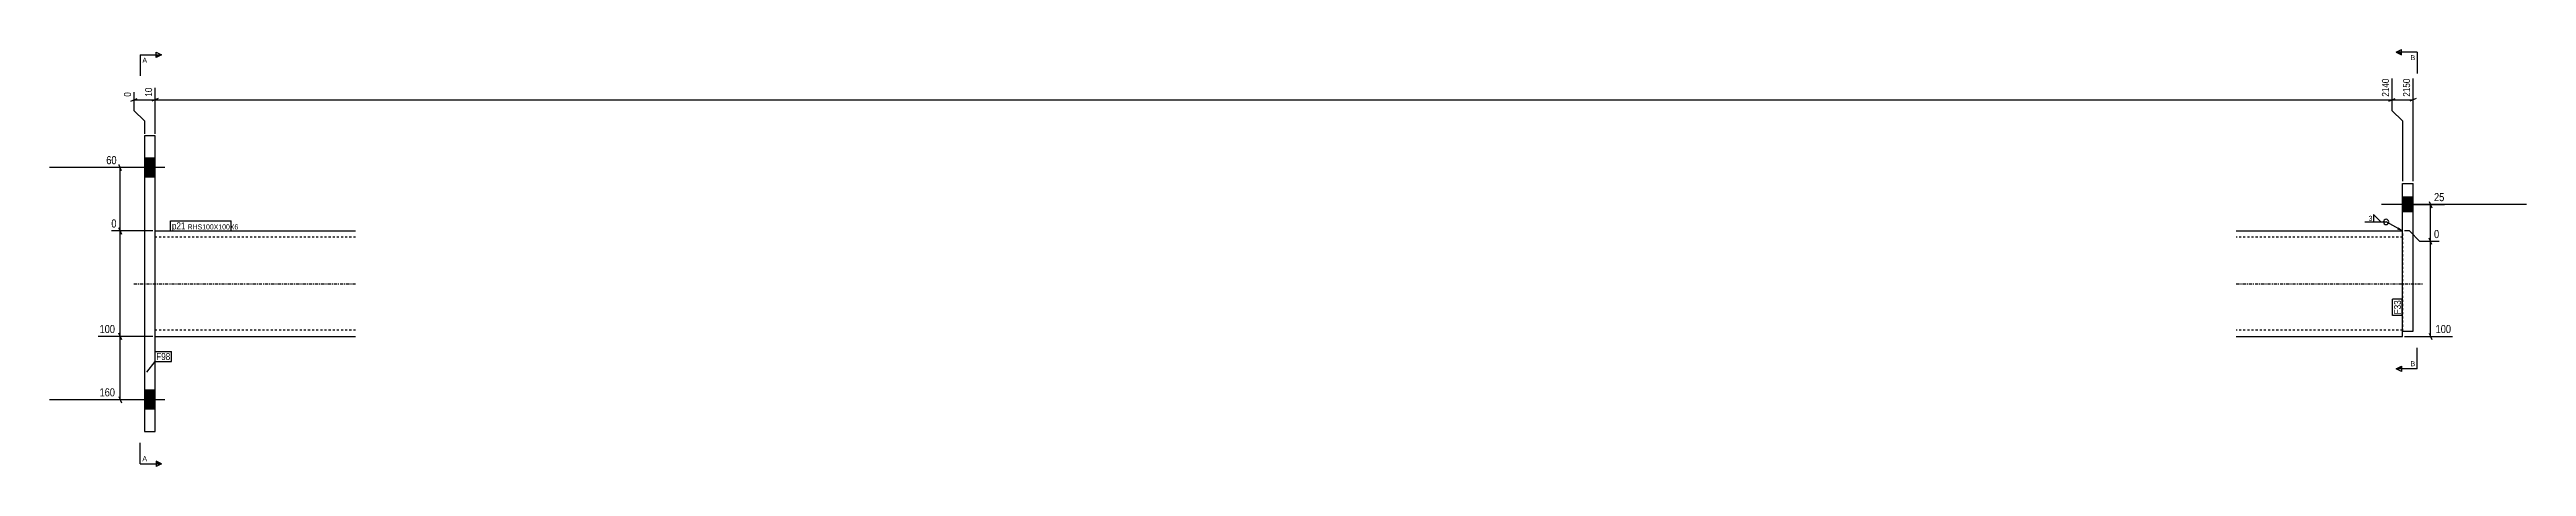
# Model space of a CAD drawing. Header units: millimetres. Extents: x 14 to 27735, y 5 to 844.
# Drawn here: x 25388 to 27735, y 5 to 400 of the extents above; entities that cross this region are included whole.
import ezdxf

# ---------------------------------------------------------------- set-up
doc = ezdxf.new("R2010")
doc.units = ezdxf.units.MM
doc.linetypes.add('DXK_LINE_DOT2', pattern=[3.9198, 1.9599, -1.9599])
doc.linetypes.add('DXK_LINE_DOT3', pattern=[5.9187, 2.979, -0.9799, 0.9799, -0.9799])
for name, color, linetype in [('MÅLSÆTNING', 7, 'Continuous'), ('STÅL', 7, 'Continuous'), ('TEKST', 7, 'Continuous')]:
    doc.layers.add(name, color=color, linetype=linetype)
doc.styles.add('Arial', font='ARIAL.TTF', dxfattribs={"height": 0.2})
doc.styles.add('Arial Narrow', font='ARIALN.TTF', dxfattribs={"height": 0.2})

msp = doc.modelspace()

# ---------------------------------------------------------------- hatches: boundary and pattern name
at = {"layer": 'STÅL', "linetype": 'Continuous'}
for points in [[(25487.7, 279), (25487.7, 297), (25477.7, 297), (25477.7, 279)], [(27617.7, 260), (27617.7, 246), (27627.7, 246), (27627.7, 260)], [(27617.7, 260), (27617.7, 246), (27627.7, 246), (27627.7, 260)], [(25487.7, 59), (25487.7, 77), (25477.7, 77), (25477.7, 59)]]:
    msp.add_hatch(color=96, dxfattribs=at).paths.add_polyline_path(points)
at = {"layer": 'TEKST', "linetype": 'Continuous'}
msp.add_hatch(color=3, dxfattribs=at).paths.add_polyline_path([(27613.9, 231.5), (27617.7, 228), (27612.7, 229.3)])

# ---------------------------------------------------------------- linework, layer by layer
at = {"layer": 'MÅLSÆTNING', "color": 7, "linetype": 'Continuous'}
for p, q in [((25464.7, 351), (25470.7, 353.4)), ((25467.7, 359.5), (25467.7, 342.2)), ((25467.7, 352.2), (25487.7, 352.2)), ((25490.7, 353.4), (25484.7, 351)), ((25490.7, 353.4), (25484.7, 351)), ((25487.7, 320), (25487.7, 363.7)), ((25487.7, 320), (25487.7, 363.7)), ((27604.7, 351), (27610.7, 353.4)), ((27607.7, 372.3), (27607.7, 342.2)), ((27607.7, 352.2), (27627.7, 352.2)), ((27630.7, 353.4), (27624.7, 351)), ((27627.7, 275), (27627.7, 372.3)), ((25467.7, 342.2), (25477.7, 332.2)), ((25477.7, 332.2), (25477.7, 320)), ((27607.7, 342.2), (27617.7, 332.2)), ((27617.7, 332.2), (27617.7, 275)), ((27617.7, 332.2), (27617.7, 275)), ((25485.7, 288), (25441.5, 288)), ((25455.8, 285), (25453.4, 291)), ((27619.7, 253), (27657.4, 253)), ((27643, 256), (27645.4, 250)), ((27644.2, 218), (27644.2, 253)), ((25485.7, 228), (25446.3, 228)), ((25455.8, 225), (25453.4, 231)), ((25454.6, 128), (25454.6, 228)), ((27624.2, 228), (27619.7, 228)), ((27624.2, 228), (27619.7, 228)), ((27634.2, 218), (27624.2, 228)), ((27634.2, 218), (27624.2, 228)), ((27652.5, 218), (27634.2, 218)), ((27652.5, 218), (27634.2, 218)), ((27645.4, 215), (27643, 221)), ((27645.4, 215), (27643, 221)), ((27644.2, 128), (27644.2, 218)), ((25485.7, 128), (25433.7, 128)), ((25485.7, 128), (25433.7, 128)), ((25453.4, 131), (25455.8, 125)), ((25455.8, 125), (25453.4, 131)), ((25454.6, 68), (25454.6, 128)), ((27619.7, 128), (27665.1, 128)), ((27643, 131), (27645.4, 125)), ((25453.4, 71), (25455.8, 65)), ((25485.7, 68), (25433.7, 68))]:
    msp.add_line(p, q, dxfattribs=at)
at = {"layer": 'STÅL', "color": 2, "linetype": 'Continuous'}
for p, q in [((25487.7, 318), (25477.7, 318)), ((25477.7, 318), (25477.7, 38)), ((25487.7, 38), (25487.7, 318)), ((27617.7, 225.4), (27617.7, 273)), ((27617.7, 273), (27627.7, 273)), ((27627.7, 133), (27627.7, 273)), ((25487.7, 228), (25677.7, 228)), ((27460.2, 228), (27617.7, 228)), ((27617.7, 128), (27617.7, 225.4)), ((25487.7, 128), (25677.7, 128)), ((27460.2, 128), (27617.7, 128)), ((27617.7, 133), (27627.7, 133)), ((25477.7, 38), (25487.7, 38))]:
    msp.add_line(p, q, dxfattribs=at)
at = {"layer": 'STÅL', "color": 96, "linetype": 'Continuous'}
for p, q in [((25496.9, 288), (25387.7, 288)), ((25487.7, 297), (25477.7, 297)), ((25487.7, 279), (25477.7, 279)), ((27627.7, 260), (27617.7, 260)), ((27627.7, 260), (27617.7, 260)), ((27735.2, 253), (27597.7, 253)), ((27735.2, 253), (27597.7, 253)), ((27627.7, 246), (27617.7, 246)), ((27627.7, 246), (27617.7, 246)), ((25487.7, 77), (25477.7, 77)), ((25496.9, 68), (25387.7, 68)), ((25487.7, 59), (25477.7, 59))]:
    msp.add_line(p, q, dxfattribs=at)
at = {"layer": 'STÅL', "color": 7, "linetype": 'DXK_LINE_DOT2'}
for p, q in [((25487.7, 128), (25487.7, 228)), ((25677.7, 222), (25487.7, 222)), ((27617.7, 222), (27460.2, 222)), ((27617.7, 227), (27617.7, 228)), ((27617.7, 225.4), (27617.7, 227)), ((27617.7, 225.4), (27617.7, 133)), ((25677.7, 134), (25487.7, 134)), ((27617.7, 134), (27460.2, 134))]:
    msp.add_line(p, q, dxfattribs=at)
at = {"layer": 'STÅL', "color": 7, "linetype": 'DXK_LINE_DOT3'}
for p, q in [((25467.7, 178), (25677.7, 178)), ((27460.2, 178), (27637.7, 178))]:
    msp.add_line(p, q, dxfattribs=at)
at = {"layer": 'TEKST', "color": 3, "linetype": 'Continuous'}
msp.add_line((27617.7, 228), (27602.2, 236.5), dxfattribs=at)
msp.add_arc((27602.2, 236.5), 2.5, 270, 90, dxfattribs=at)

# ---------------------------------------------------------------- wipeouts: each hides what was drawn before it
at = {"color": 0, "linetype": 'Continuous'}
for points in [[(25480.2, 387.3), (25480.2, 392.3), (25475.7, 392.3), (25475.7, 387.3)], [(27629.7, 389.8), (27629.7, 394.8), (27625.3, 394.8), (27625.3, 389.8)], [(27629.7, 99.8), (27629.7, 104.8), (27625.3, 104.8), (27625.3, 99.8)], [(25480.2, 9.8), (25480.2, 14.8), (25475.7, 14.8), (25475.7, 9.8)]]:
    msp.add_wipeout(points, dxfattribs=at).dxf.layer = 'TEKST'

# ---------------------------------------------------------------- next in the draw order: hatches: boundary and pattern name
at = {"layer": 'TEKST', "linetype": 'Continuous'}
for points in [[(25488.7, 392.3), (25488.7, 394.8), (25493.7, 394.8)], [(27616.7, 397.3), (27616.7, 394.8), (27611.7, 397.3)], [(27616.7, 99.8), (27616.7, 97.3), (27611.7, 97.3)], [(25488.7, 7.3), (25488.7, 9.8), (25493.7, 7.3)]]:
    msp.add_hatch(color=30, dxfattribs=at).paths.add_polyline_path(points)

# ---------------------------------------------------------------- next in the draw order: linework, layer by layer
at = {"layer": 'TEKST', "color": 30, "linetype": 'Continuous'}
for p, q in [((27611.7, 397.3), (27616.7, 399.8)), ((27616.7, 394.8), (27616.7, 399.8)), ((25488.7, 392.3), (25488.7, 397.3)), ((25488.7, 397.3), (25493.7, 394.8)), ((25493.7, 394.8), (25488.7, 392.3)), ((27611.7, 397.3), (27616.7, 394.8)), ((27611.7, 97.3), (27616.7, 99.8)), ((27616.7, 94.8), (27611.7, 97.3)), ((27616.7, 99.8), (27616.7, 94.8)), ((25493.7, 7.3), (25488.7, 9.8)), ((25488.7, 9.8), (25488.7, 4.8)), ((25493.7, 7.3), (25488.7, 4.8))]:
    msp.add_line(p, q, dxfattribs=at)
at = {"layer": 'TEKST', "color": 7, "linetype": 'Continuous'}
for p, q in [((25473.7, 394.8), (25493.7, 394.8)), ((27631.7, 397.3), (27611.7, 397.3)), ((27631.7, 97.3), (27611.7, 97.3)), ((27631.7, 97.3), (27631.7, 117.3)), ((25473.7, 7.3), (25473.7, 27.3)), ((25473.7, 7.3), (25493.7, 7.3))]:
    msp.add_line(p, q, dxfattribs=at)

# ---------------------------------------------------------------- next in the draw order: texts
at = {"layer": 'TEKST', "color": 3, "linetype": 'Continuous', "style": 'Arial'}
for s, p in [('A', (25475.7, 387.3)), ('B', (27625.3, 389.8)), ('B', (27625.3, 99.8)), ('A', (25475.7, 9.8))]:
    msp.add_text(s, height=4.78, dxfattribs=at).set_placement(p)

# ---------------------------------------------------------------- next in the draw order: wipeouts: each hides what was drawn before it
at = {"color": 0, "linetype": 'Continuous'}
for points in [[(27626.3, 373.7), (27616.5, 373.7), (27616.5, 353.8), (27626.3, 353.8)], [(27659, 254.6), (27659, 265.8), (27646, 265.8), (27646, 254.6)], [(25452.8, 229.6), (25452.8, 240.8), (25444.7, 240.8), (25444.7, 229.6)], [(27654.1, 219.6), (27654.1, 230.8), (27646, 230.8), (27646, 219.6)], [(25451.3, 129.6), (25451.3, 140.8), (25433.5, 140.8), (25433.5, 129.6)], [(27665.3, 129.6), (27665.3, 140.8), (27647.5, 140.8), (27647.5, 129.6)], [(25451.3, 69.6), (25451.3, 80.8), (25433.5, 80.8), (25433.5, 69.6)]]:
    msp.add_wipeout(points, dxfattribs=at).dxf.layer = 'MÅLSÆTNING'
at = {"color": 0}
for points in [[(25516.5, 229.4), (25516.5, 236.4), (25503.7, 236.4), (25503.7, 229.4)], [(27589.1, 237.1), (27589.1, 242.9), (27585.2, 242.9), (27585.2, 237.1)], [(27616.3, 162.2), (27609.3, 162.2), (27609.3, 149), (27616.3, 149)], [(25502.1, 105.6), (25502.1, 112.6), (25488.9, 112.6), (25488.9, 105.6)]]:
    msp.add_wipeout(points, dxfattribs=at).dxf.layer = 'TEKST'

# ---------------------------------------------------------------- next in the draw order: linework, layer by layer
at = {"layer": 'MÅLSÆTNING', "color": 7, "linetype": 'Continuous'}
for p, q in [((25487.7, 352.2), (27607.7, 352.2)), ((27604.7, 351), (27610.7, 353.4)), ((27607.7, 372.3), (27607.7, 342.2)), ((27607.7, 342.2), (27617.7, 332.2)), ((25454.6, 228), (25454.6, 288)), ((25485.7, 228), (25446.3, 228)), ((25453.4, 231), (25455.8, 225))]:
    msp.add_line(p, q, dxfattribs=at)
at = {"layer": 'TEKST', "color": 7, "linetype": 'Continuous'}
msp.add_line((27631.7, 397.3), (27631.7, 377.3), dxfattribs=at)
at = {"layer": 'TEKST', "color": 3, "linetype": 'Continuous'}
for p, q in [((27582.1, 236.5), (27602.2, 236.5)), ((27597.2, 236.5), (27590.1, 243.6)), ((27590.1, 243.6), (27590.1, 236.5)), ((27590.1, 236.5), (27597.2, 236.5))]:
    msp.add_line(p, q, dxfattribs=at)
msp.add_arc((27602.2, 236.5), 2.5, 90, 270, dxfattribs=at)

# ---------------------------------------------------------------- next in the draw order: texts
at = {"layer": 'MÅLSÆTNING', "color": 3, "linetype": 'Continuous', "style": 'Arial Narrow'}
msp.add_text('2150', height=6.68, rotation=90.0002, dxfattribs=at).set_placement((27624.9, 355.2))
for s, p in [('25', (27647.6, 256.2)), ('0', (25446.3, 231.2)), ('0', (27647.6, 221.2)), ('100', (25435.1, 131.2)), ('100', (27649.1, 131.2)), ('160', (25435.1, 71.2))]:
    msp.add_text(s, height=7.64, dxfattribs=at).set_placement(p)
at = {"layer": 'TEKST', "color": 3, "style": 'Arial Narrow'}
msp.add_text('3', height=4.77, dxfattribs=at).set_placement((27585.6, 237.5))

# ---------------------------------------------------------------- next in the draw order: wipeouts: each hides what was drawn before it
at = {"color": 0}
for points in [[(25516.5, 229.4), (25516.5, 236.4), (25503.7, 236.4), (25503.7, 229.4)], [(27616.3, 162.2), (27609.3, 162.2), (27609.3, 149), (27616.3, 149)], [(25502.1, 105.6), (25502.1, 112.6), (25488.9, 112.6), (25488.9, 105.6)]]:
    msp.add_wipeout(points, dxfattribs=at).dxf.layer = 'TEKST'

# ---------------------------------------------------------------- next in the draw order: linework, layer by layer
at = {"layer": 'TEKST', "color": 7, "linetype": 'Continuous'}
for p, q in [((25502.5, 228.2), (25502.5, 237.6)), ((27608.1, 147.8), (27608.1, 163.4)), ((27617.5, 163.4), (27608.1, 163.4)), ((27617.5, 147.8), (27608.1, 147.8)), ((27617.5, 147.8), (27617.5, 163.4)), ((25480, 94.3), (25487.7, 104.4)), ((25487.7, 113.8), (25503.3, 113.8)), ((25487.7, 104.4), (25487.7, 113.8)), ((25487.7, 104.4), (25503.3, 104.4)), ((25503.3, 104.4), (25503.3, 113.8))]:
    msp.add_line(p, q, dxfattribs=at)

# ---------------------------------------------------------------- next in the draw order: texts
at = {"layer": 'TEKST', "color": 3, "style": 'Arial Narrow'}
msp.add_text('F33', height=6.68, rotation=90.0002, dxfattribs=at).set_placement((27616.3, 149))
msp.add_text('F98', height=6.68, dxfattribs=at).set_placement((25488.9, 105.6))

# ---------------------------------------------------------------- next in the draw order: wipeouts: each hides what was drawn before it
at = {"color": 0, "linetype": 'Continuous'}
for points in [[(25486.3, 365.1), (25476.5, 365.1), (25476.5, 353.8), (25486.3, 353.8)], [(27606.3, 373.7), (27596.5, 373.7), (27596.5, 353.8), (27606.3, 353.8)], [(25452.8, 289.6), (25452.8, 300.8), (25439.9, 300.8), (25439.9, 289.6)]]:
    msp.add_wipeout(points, dxfattribs=at).dxf.layer = 'MÅLSÆTNING'
at = {"color": 0}
msp.add_wipeout([(25558.8, 229.4), (25558.8, 234.4), (25518.6, 234.4), (25518.6, 229.4)], dxfattribs=at).dxf.layer = 'TEKST'

# ---------------------------------------------------------------- next in the draw order: linework, layer by layer
at = {"layer": 'TEKST', "color": 7, "linetype": 'Continuous'}
msp.add_line((25473.7, 394.8), (25473.7, 374.8), dxfattribs=at)

# ---------------------------------------------------------------- next in the draw order: texts
at = {"layer": 'MÅLSÆTNING', "color": 3, "linetype": 'Continuous', "style": 'Arial Narrow'}
for s, p in [('10', (25484.9, 355.2)), ('2140', (27604.9, 355.2))]:
    msp.add_text(s, height=6.68, rotation=90.0002, dxfattribs=at).set_placement(p)
msp.add_text('60', height=7.64, dxfattribs=at).set_placement((25441.5, 291.2))

# ---------------------------------------------------------------- next in the draw order: wipeouts: each hides what was drawn before it
at = {"color": 0, "linetype": 'Continuous'}
msp.add_wipeout([(25466.3, 360.9), (25456.5, 360.9), (25456.5, 353.8), (25466.3, 353.8)], dxfattribs=at).dxf.layer = 'MÅLSÆTNING'
at = {"color": 0}
msp.add_wipeout([(25558.8, 229.4), (25558.8, 234.4), (25518.6, 234.4), (25518.6, 229.4)], dxfattribs=at).dxf.layer = 'TEKST'

# ---------------------------------------------------------------- next in the draw order: linework, layer by layer
at = {"layer": 'TEKST', "color": 7, "linetype": 'Continuous'}
for p, q in [((25502.5, 237.6), (25560, 237.6)), ((25560, 228.2), (25560, 237.6)), ((25502.5, 228.2), (25560, 228.2))]:
    msp.add_line(p, q, dxfattribs=at)

# ---------------------------------------------------------------- next in the draw order: texts
at = {"layer": 'MÅLSÆTNING', "color": 3, "linetype": 'Continuous', "style": 'Arial Narrow'}
msp.add_text('0', height=6.68, rotation=90.0002, dxfattribs=at).set_placement((25464.9, 355.2))
at = {"layer": 'TEKST', "color": 3, "style": 'Arial Narrow'}
for s, height, p in [('p21', 6.68, (25503.7, 229.4)), ('RHS100X100X6', 4.772, (25518.6, 229.4))]:
    msp.add_text(s, height=height, dxfattribs=at).set_placement(p)

doc.saveas('drawing.dxf')
